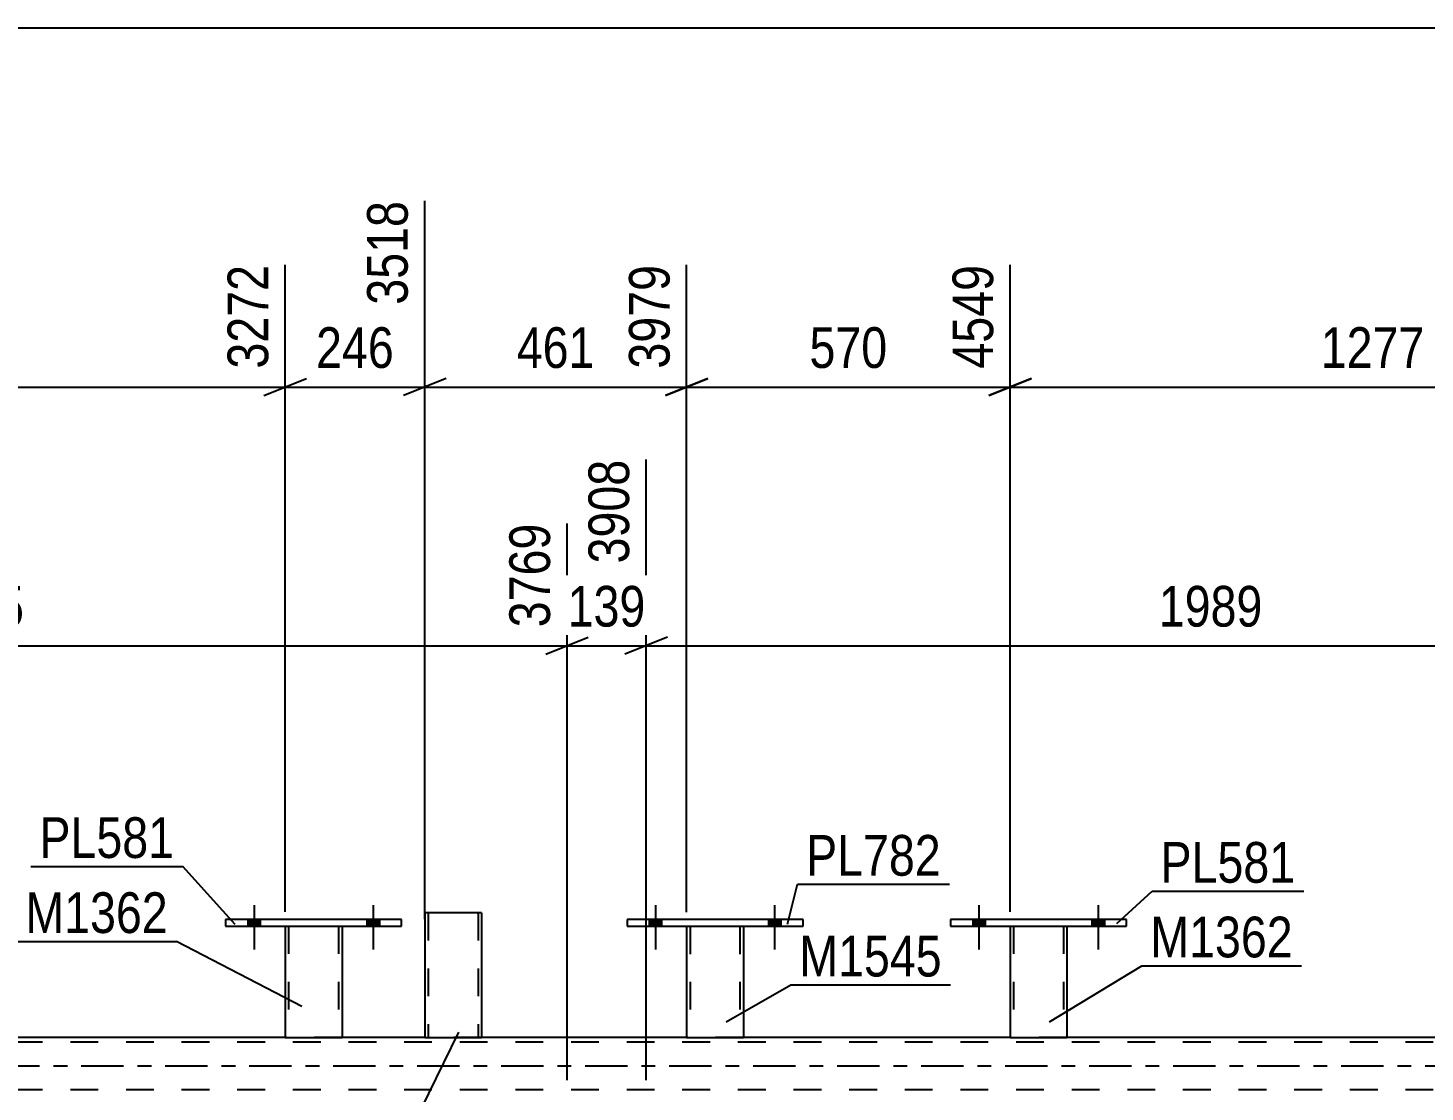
# Model space of a CAD drawing. Header units: millimetres. Extents: x 0 to 841, y 0 to 594.
# Drawn here: x 158.9 to 257.4, y 436.6 to 511.6 of the extents above; entities that cross this region are included whole.
import ezdxf

# ---------------------------------------------------------------- set-up
doc = ezdxf.new("R2010")
doc.units = ezdxf.units.MM
doc.linetypes.add('DXK_LINE_DOT2', pattern=[3.9198, 1.9599, -1.9599])
doc.linetypes.add('DXK_LINE_DOT3', pattern=[5.9187, 2.979, -0.9799, 0.9799, -0.9799])
doc.styles.add('Arial Narrow', font='ARIALN.TTF', dxfattribs={"height": 0.2})

# ---------------------------------------------------------------- blocks, each defined once
blk = doc.blocks.new('Bolt-318888172-3663 - 3660')
at = {"linetype": 'Continuous'}
for points in [[(225.504, 448.301), (226.384, 448.301), (226.384, 448.781), (225.504, 448.781)], [(233.904, 448.301), (234.784, 448.301), (234.784, 448.781), (233.904, 448.781)]]:
    blk.add_hatch(color=1, dxfattribs=at).paths.add_polyline_path(points)
at = {"color": 1, "linetype": 'Continuous'}
for p, q in [((225.944, 449.781), (225.944, 446.661)), ((234.344, 449.781), (234.344, 446.661)), ((225.504, 448.781), (225.504, 448.301)), ((226.384, 448.781), (226.384, 448.301)), ((233.904, 448.781), (233.904, 448.301)), ((234.784, 448.781), (234.784, 448.301))]:
    blk.add_line(p, q, dxfattribs=at)
blk = doc.blocks.new('Bolt-318888172-3664 - 3660')
at = {"linetype": 'Continuous'}
for points in [[(174.423, 448.301), (175.303, 448.301), (175.303, 448.781), (174.423, 448.781)], [(182.823, 448.301), (183.703, 448.301), (183.703, 448.781), (182.823, 448.781)]]:
    blk.add_hatch(color=1, dxfattribs=at).paths.add_polyline_path(points)
at = {"color": 1, "linetype": 'Continuous'}
for p, q in [((174.863, 449.781), (174.863, 446.661)), ((183.263, 449.781), (183.263, 446.661)), ((174.423, 448.781), (174.423, 448.301)), ((175.303, 448.781), (175.303, 448.301)), ((182.823, 448.781), (182.823, 448.301)), ((183.703, 448.781), (183.703, 448.301))]:
    blk.add_line(p, q, dxfattribs=at)
blk = doc.blocks.new('Bolt-318888172-3665 - 3660')
at = {"linetype": 'Continuous'}
for points in [[(174.423, 448.301), (175.303, 448.301), (175.303, 448.781), (174.423, 448.781)], [(182.823, 448.301), (183.703, 448.301), (183.703, 448.781), (182.823, 448.781)]]:
    blk.add_hatch(color=1, dxfattribs=at).paths.add_polyline_path(points)
at = {"color": 1, "linetype": 'Continuous'}
for p, q in [((174.863, 449.781), (174.863, 446.661)), ((183.263, 449.781), (183.263, 446.661)), ((174.423, 448.781), (174.423, 448.301)), ((175.303, 448.781), (175.303, 448.301)), ((182.823, 448.781), (182.823, 448.301)), ((183.703, 448.781), (183.703, 448.301))]:
    blk.add_line(p, q, dxfattribs=at)
blk = doc.blocks.new('Bolt-318888172-3674 - 3660')
at = {"linetype": 'Continuous'}
for points in [[(225.504, 448.301), (226.384, 448.301), (226.384, 448.781), (225.504, 448.781)], [(233.904, 448.301), (234.784, 448.301), (234.784, 448.781), (233.904, 448.781)]]:
    blk.add_hatch(color=1, dxfattribs=at).paths.add_polyline_path(points)
at = {"color": 1, "linetype": 'Continuous'}
for p, q in [((225.944, 449.781), (225.944, 446.661)), ((234.344, 449.781), (234.344, 446.661)), ((225.504, 448.781), (225.504, 448.301)), ((226.384, 448.781), (226.384, 448.301)), ((233.904, 448.781), (233.904, 448.301)), ((234.784, 448.781), (234.784, 448.301))]:
    blk.add_line(p, q, dxfattribs=at)
blk = doc.blocks.new('Part-318888172-3764 - 3660')
at = {"color": 7, "linetype": 'DXK_LINE_DOT2'}
for p, q in [((228.144, 448.304), (232.144, 448.304)), ((228.144, 448.301), (228.144, 448.304)), ((228.144, 448.304), (228.144, 448.301)), ((228.384, 448.304), (228.384, 440.461)), ((231.904, 448.304), (231.904, 440.461)), ((232.144, 448.304), (232.144, 448.301)), ((232.144, 448.301), (232.144, 448.304)), ((231.847, 440.461), (231.885, 440.461)), ((231.847, 440.461), (231.885, 440.461)), ((231.885, 440.461), (231.904, 440.461)), ((231.885, 440.461), (231.904, 440.461))]:
    blk.add_line(p, q, dxfattribs=at)
at = {"color": 2, "linetype": 'Continuous'}
for p, q in [((228.144, 448.301), (228.144, 440.461)), ((232.144, 448.301), (232.144, 440.461)), ((228.144, 440.461), (232.144, 440.461))]:
    blk.add_line(p, q, dxfattribs=at)
blk = doc.blocks.new('Part-318888172-3769 - 3660')
at = {"color": 2, "linetype": 'Continuous'}
for p, q in [((223.944, 448.781), (223.944, 448.301)), ((236.344, 448.781), (223.944, 448.781)), ((223.944, 448.301), (236.344, 448.301)), ((236.344, 448.301), (236.344, 448.781))]:
    blk.add_line(p, q, dxfattribs=at)
blk = doc.blocks.new('Part-318888172-3774 - 3660')
at = {"color": 7, "linetype": 'DXK_LINE_DOT2'}
for p, q in [((177.063, 448.304), (181.063, 448.304)), ((177.063, 448.301), (177.063, 448.304)), ((177.063, 448.304), (177.063, 448.301)), ((177.303, 448.304), (177.303, 440.461)), ((180.823, 448.304), (180.823, 440.461)), ((181.063, 448.304), (181.063, 448.301)), ((181.063, 448.301), (181.063, 448.304)), ((180.767, 440.461), (180.805, 440.461)), ((180.767, 440.461), (180.805, 440.461)), ((180.805, 440.461), (180.823, 440.461)), ((180.805, 440.461), (180.823, 440.461))]:
    blk.add_line(p, q, dxfattribs=at)
at = {"color": 2, "linetype": 'Continuous'}
for p, q in [((177.063, 448.301), (177.063, 440.461)), ((181.063, 448.301), (181.063, 440.461)), ((177.063, 440.461), (181.063, 440.461))]:
    blk.add_line(p, q, dxfattribs=at)
blk = doc.blocks.new('Part-318888172-3779 - 3660')
at = {"color": 2, "linetype": 'Continuous'}
for p, q in [((172.863, 448.781), (172.863, 448.301)), ((185.263, 448.781), (172.863, 448.781)), ((172.863, 448.301), (185.263, 448.301)), ((185.263, 448.301), (185.263, 448.781))]:
    blk.add_line(p, q, dxfattribs=at)
blk = doc.blocks.new('Part-318888172-4198 - 3660')
at = {"color": 2, "linetype": 'Continuous'}
for p, q in [((186.893, 449.245), (186.893, 440.461)), ((190.893, 449.245), (186.893, 449.245)), ((190.893, 449.245), (190.893, 440.461)), ((186.893, 440.461), (190.893, 440.461))]:
    blk.add_line(p, q, dxfattribs=at)
at = {"color": 7, "linetype": 'DXK_LINE_DOT2'}
for p, q in [((187.133, 449.245), (187.133, 440.461)), ((190.583, 449.245), (190.597, 449.245)), ((190.597, 449.245), (190.635, 449.245)), ((190.635, 449.245), (190.653, 449.245)), ((190.653, 449.245), (190.653, 440.461)), ((190.635, 440.461), (190.597, 440.461)), ((190.635, 440.461), (190.597, 440.461)), ((190.653, 440.461), (190.635, 440.461)), ((190.635, 440.461), (190.653, 440.461))]:
    blk.add_line(p, q, dxfattribs=at)
blk = doc.blocks.new('Bolt-318888172-4192 - 3660')
at = {"linetype": 'Continuous'}
for points in [[(202.706, 448.3), (203.586, 448.3), (203.586, 448.78), (202.706, 448.78)], [(211.106, 448.3), (211.986, 448.3), (211.986, 448.78), (211.106, 448.78)]]:
    blk.add_hatch(color=1, dxfattribs=at).paths.add_polyline_path(points)
at = {"color": 1, "linetype": 'Continuous'}
for p, q in [((203.146, 449.78), (203.146, 446.66)), ((211.546, 449.78), (211.546, 446.66)), ((202.706, 448.78), (202.706, 448.3)), ((203.586, 448.78), (203.586, 448.3)), ((211.106, 448.78), (211.106, 448.3)), ((211.986, 448.78), (211.986, 448.3))]:
    blk.add_line(p, q, dxfattribs=at)
blk = doc.blocks.new('Bolt-318888172-4193 - 3660')
at = {"linetype": 'Continuous'}
for points in [[(202.706, 448.3), (203.586, 448.3), (203.586, 448.78), (202.706, 448.78)], [(211.106, 448.3), (211.986, 448.3), (211.986, 448.78), (211.106, 448.78)]]:
    blk.add_hatch(color=1, dxfattribs=at).paths.add_polyline_path(points)
at = {"color": 1, "linetype": 'Continuous'}
for p, q in [((203.146, 449.78), (203.146, 446.66)), ((211.546, 449.78), (211.546, 446.66)), ((202.706, 448.78), (202.706, 448.3)), ((203.586, 448.78), (203.586, 448.3)), ((211.106, 448.78), (211.106, 448.3)), ((211.986, 448.78), (211.986, 448.3))]:
    blk.add_line(p, q, dxfattribs=at)
blk = doc.blocks.new('Part-318888172-4055 - 3660')
at = {"color": 7, "linetype": 'DXK_LINE_DOT2'}
for p, q in [((767.534, 440.141), (103.502, 440.141)), ((181.063, 440.461), (177.063, 440.461)), ((190.893, 440.461), (186.893, 440.461)), ((209.346, 440.461), (205.346, 440.461)), ((232.144, 440.461), (228.144, 440.461)), ((767.534, 436.781), (103.502, 436.781))]:
    blk.add_line(p, q, dxfattribs=at)
at = {"color": 2, "linetype": 'Continuous'}
for p, q in [((177.063, 440.461), (129.982, 440.461)), ((186.893, 440.461), (181.063, 440.461)), ((205.346, 440.461), (190.893, 440.461)), ((228.144, 440.461), (209.346, 440.461)), ((279.224, 440.461), (232.144, 440.461))]:
    blk.add_line(p, q, dxfattribs=at)
at = {"color": 7, "linetype": 'DXK_LINE_DOT3'}
blk.add_line((103.502, 438.461), (767.534, 438.461), dxfattribs=at)
blk = doc.blocks.new('Part-318888172-4186 - 3660')
at = {"color": 7, "linetype": 'DXK_LINE_DOT2'}
for p, q in [((205.346, 448.303), (209.346, 448.303)), ((205.346, 448.3), (205.346, 448.303)), ((205.346, 448.303), (205.346, 448.3)), ((205.586, 448.303), (205.586, 440.46)), ((209.106, 448.303), (209.106, 440.46)), ((209.346, 448.303), (209.346, 448.3)), ((209.346, 448.3), (209.346, 448.303)), ((209.05, 440.46), (209.088, 440.46)), ((209.05, 440.46), (209.088, 440.46)), ((209.088, 440.46), (209.106, 440.46)), ((209.088, 440.46), (209.106, 440.46))]:
    blk.add_line(p, q, dxfattribs=at)
at = {"color": 2, "linetype": 'Continuous'}
for p, q in [((205.346, 448.3), (205.346, 440.46)), ((209.346, 448.3), (209.346, 440.46)), ((205.346, 440.46), (209.346, 440.46))]:
    blk.add_line(p, q, dxfattribs=at)
blk = doc.blocks.new('Part-318888172-4191 - 3660')
at = {"color": 2, "linetype": 'Continuous'}
for p, q in [((201.146, 448.78), (201.146, 448.3)), ((213.546, 448.78), (201.146, 448.78)), ((201.146, 448.3), (213.546, 448.3)), ((213.546, 448.3), (213.546, 448.78))]:
    blk.add_line(p, q, dxfattribs=at)
blk = doc.blocks.new('StraightDimension-318888172-6402 - 5496')
at = {"color": 7, "linetype": 'Continuous'}
blk.add_line((60.942, 511.567), (768.174, 511.567), dxfattribs=at)
blk = doc.blocks.new('StraightDimension-318888172-15688 - 3660')
at = {"color": 7, "linetype": 'Continuous'}
for p, q in [((186.893, 448.802), (186.893, 499.387)), ((177.063, 449.304), (177.063, 494.887)), ((175.563, 485.674), (178.563, 486.874)), ((188.393, 486.874), (185.393, 485.674)), ((177.063, 486.274), (186.893, 486.274))]:
    blk.add_line(p, q, dxfattribs=at)
at = {"color": 0}
blk.add_wipeout([(185.32, 487.024), (185.32, 491.224), (178.636, 491.224), (178.636, 487.024)], dxfattribs=at)
at = {"color": 3, "style": 'Arial Narrow'}
blk.add_text('246', height=2.8633, dxfattribs=at).set_placement((179.236, 487.624))
at = {"color": 0, "linetype": 'Continuous'}
blk.add_wipeout([(186.293, 499.987), (182.093, 499.987), (182.093, 491.474), (186.293, 491.474)], dxfattribs=at)
at = {"color": 3, "linetype": 'Continuous', "style": 'Arial Narrow'}
blk.add_text('3518', height=2.8633, rotation=90.00021, dxfattribs=at).set_placement((185.693, 492.074))
blk = doc.blocks.new('StraightDimension-318888172-4833 - 3660')
at = {"color": 7, "linetype": 'Continuous'}
for p, q in [((113.102, 437.461), (113.102, 476.667)), ((196.918, 437.461), (196.918, 476.667)), ((114.602, 468.655), (111.602, 467.455)), ((195.418, 467.455), (198.418, 468.655)), ((113.102, 468.055), (196.918, 468.055))]:
    blk.add_line(p, q, dxfattribs=at)
at = {"color": 0}
blk.add_wipeout([(159.266, 468.805), (159.266, 473.005), (150.754, 473.005), (150.754, 468.805)], dxfattribs=at)
at = {"color": 3, "style": 'Arial Narrow'}
blk.add_text('2095', height=2.8633, dxfattribs=at).set_placement((151.354, 469.405))
at = {"color": 0, "linetype": 'Continuous'}
blk.add_wipeout([(196.318, 477.267), (192.118, 477.267), (192.118, 468.755), (196.318, 468.755)], dxfattribs=at)
at = {"color": 3, "linetype": 'Continuous', "style": 'Arial Narrow'}
blk.add_text('3769', height=2.8633, rotation=90.00021, dxfattribs=at).set_placement((195.718, 469.355))
blk = doc.blocks.new('StraightDimension-318888172-15689 - 3660')
at = {"color": 7, "linetype": 'Continuous'}
for p, q in [((125.982, 449.304), (125.982, 494.887)), ((177.063, 449.304), (177.063, 494.887)), ((127.482, 486.874), (124.482, 485.674)), ((175.563, 485.674), (178.563, 486.874)), ((125.982, 486.274), (177.063, 486.274))]:
    blk.add_line(p, q, dxfattribs=at)
at = {"color": 0}
blk.add_wipeout([(155.779, 487.024), (155.779, 491.224), (147.266, 491.224), (147.266, 487.024)], dxfattribs=at)
at = {"color": 3, "style": 'Arial Narrow'}
blk.add_text('1277', height=2.8633, dxfattribs=at).set_placement((147.866, 487.624))
at = {"color": 0, "linetype": 'Continuous'}
blk.add_wipeout([(176.463, 495.487), (172.263, 495.487), (172.263, 486.974), (176.463, 486.974)], dxfattribs=at)
at = {"color": 3, "linetype": 'Continuous', "style": 'Arial Narrow'}
blk.add_text('3272', height=2.8633, rotation=90.00021, dxfattribs=at).set_placement((175.863, 487.574))
blk = doc.blocks.new('StraightDimension-318888172-15687 - 3660')
at = {"color": 7, "linetype": 'Continuous'}
for p, q in [((186.893, 448.802), (186.893, 499.387)), ((205.346, 449.3), (205.346, 494.887)), ((188.393, 486.874), (185.393, 485.674)), ((203.846, 485.674), (206.846, 486.874)), ((186.893, 486.274), (205.346, 486.274))]:
    blk.add_line(p, q, dxfattribs=at)
at = {"color": 0}
blk.add_wipeout([(199.462, 487.024), (199.462, 491.224), (192.777, 491.224), (192.777, 487.024)], dxfattribs=at)
at = {"color": 3, "style": 'Arial Narrow'}
blk.add_text('461', height=2.8633, dxfattribs=at).set_placement((193.377, 487.624))
at = {"color": 0, "linetype": 'Continuous'}
blk.add_wipeout([(204.746, 495.487), (200.546, 495.487), (200.546, 486.974), (204.746, 486.974)], dxfattribs=at)
at = {"color": 3, "linetype": 'Continuous', "style": 'Arial Narrow'}
blk.add_text('3979', height=2.8633, rotation=90.00021, dxfattribs=at).set_placement((204.146, 487.574))
blk = doc.blocks.new('StraightDimension-318888172-4593 - 3660')
at = {"color": 7, "linetype": 'Continuous'}
for p, q in [((202.493, 437.461), (202.493, 481.167)), ((282.052, 437.461), (282.052, 476.667)), ((203.993, 468.655), (200.993, 467.455)), ((280.552, 467.455), (283.552, 468.655)), ((202.493, 468.055), (282.052, 468.055))]:
    blk.add_line(p, q, dxfattribs=at)
at = {"color": 0}
blk.add_wipeout([(246.529, 468.805), (246.529, 473.005), (238.016, 473.005), (238.016, 468.805)], dxfattribs=at)
at = {"color": 3, "style": 'Arial Narrow'}
blk.add_text('1989', height=2.8633, dxfattribs=at).set_placement((238.616, 469.405))
at = {"color": 0, "linetype": 'Continuous'}
blk.add_wipeout([(281.452, 477.267), (277.252, 477.267), (277.252, 468.755), (281.452, 468.755)], dxfattribs=at)
at = {"color": 3, "linetype": 'Continuous', "style": 'Arial Narrow'}
blk.add_text('5897', height=2.8633, rotation=90.00021, dxfattribs=at).set_placement((280.852, 469.355))
blk = doc.blocks.new('StraightDimension-318888172-15685 - 3660')
at = {"color": 7, "linetype": 'Continuous'}
for p, q in [((228.144, 449.304), (228.144, 494.887)), ((279.224, 449.304), (279.224, 494.887)), ((229.644, 486.874), (226.644, 485.674)), ((277.724, 485.674), (280.724, 486.874)), ((228.144, 486.274), (279.224, 486.274))]:
    blk.add_line(p, q, dxfattribs=at)
at = {"color": 0}
blk.add_wipeout([(257.94, 487.024), (257.94, 491.224), (249.428, 491.224), (249.428, 487.024)], dxfattribs=at)
at = {"color": 3, "style": 'Arial Narrow'}
blk.add_text('1277', height=2.8633, dxfattribs=at).set_placement((250.028, 487.624))
at = {"color": 0, "linetype": 'Continuous'}
blk.add_wipeout([(278.624, 495.487), (274.424, 495.487), (274.424, 486.974), (278.624, 486.974)], dxfattribs=at)
at = {"color": 3, "linetype": 'Continuous', "style": 'Arial Narrow'}
blk.add_text('5826', height=2.8633, rotation=90.00021, dxfattribs=at).set_placement((278.024, 487.574))
blk = doc.blocks.new('StraightDimension-318888172-4574 - 3660')
at = {"color": 7, "linetype": 'Continuous'}
for p, q in [((202.493, 437.461), (202.493, 481.167)), ((196.918, 437.461), (196.918, 476.667)), ((195.418, 467.455), (198.418, 468.655)), ((203.993, 468.655), (200.993, 467.455)), ((196.918, 468.055), (202.493, 468.055))]:
    blk.add_line(p, q, dxfattribs=at)
at = {"color": 0}
blk.add_wipeout([(203.047, 468.805), (203.047, 473.005), (196.363, 473.005), (196.363, 468.805)], dxfattribs=at)
at = {"color": 3, "style": 'Arial Narrow'}
blk.add_text('139', height=2.8633, dxfattribs=at).set_placement((196.963, 469.405))
at = {"color": 0, "linetype": 'Continuous'}
blk.add_wipeout([(201.892, 481.767), (197.692, 481.767), (197.693, 473.255), (201.893, 473.255)], dxfattribs=at)
at = {"color": 3, "linetype": 'Continuous', "style": 'Arial Narrow'}
blk.add_text('3908', height=2.8633, rotation=90.00021, dxfattribs=at).set_placement((201.293, 473.855))
blk = doc.blocks.new('StraightDimension-318888172-15686 - 3660')
at = {"color": 7, "linetype": 'Continuous'}
for p, q in [((205.346, 449.3), (205.346, 494.887)), ((228.144, 449.304), (228.144, 494.887)), ((206.846, 486.874), (203.846, 485.674)), ((226.644, 485.674), (229.644, 486.874)), ((205.346, 486.274), (228.144, 486.274))]:
    blk.add_line(p, q, dxfattribs=at)
at = {"color": 0}
blk.add_wipeout([(220.087, 487.024), (220.087, 491.224), (213.403, 491.224), (213.403, 487.024)], dxfattribs=at)
at = {"color": 3, "style": 'Arial Narrow'}
blk.add_text('570', height=2.8633, dxfattribs=at).set_placement((214.003, 487.624))
at = {"color": 0, "linetype": 'Continuous'}
blk.add_wipeout([(227.544, 495.487), (223.344, 495.487), (223.344, 486.974), (227.544, 486.974)], dxfattribs=at)
at = {"color": 3, "linetype": 'Continuous', "style": 'Arial Narrow'}
blk.add_text('4549', height=2.8633, rotation=90.00021, dxfattribs=at).set_placement((226.944, 487.574))
blk = doc.blocks.new('Mark-318888172-3765 - 3660')
at = {"color": 30, "linetype": 'Continuous'}
for p, q in [((235.663, 448.488), (238.138, 450.765)), ((238.138, 450.765), (248.842, 450.765))]:
    blk.add_line(p, q, dxfattribs=at)
at = {"color": 0}
blk.add_wipeout([(248.242, 451.365), (248.242, 454.365), (238.738, 454.365), (238.738, 451.365)], dxfattribs=at)
blk.add_wipeout([(248.242, 451.365), (248.242, 454.365), (238.738, 454.365), (238.738, 451.365)], dxfattribs=at)
at = {"color": 3, "style": 'Arial Narrow'}
blk.add_text('PL581', height=2.8633, dxfattribs=at).set_placement((238.738, 451.365))
blk = doc.blocks.new('Mark-318888172-3760 - 3660')
at = {"color": 30, "linetype": 'Continuous'}
for p, q in [((230.918, 441.564), (237.42, 445.509)), ((237.42, 445.509), (248.672, 445.509))]:
    blk.add_line(p, q, dxfattribs=at)
at = {"color": 0}
blk.add_wipeout([(248.072, 446.109), (248.072, 449.109), (238.02, 449.109), (238.02, 446.109)], dxfattribs=at)
blk.add_wipeout([(248.072, 446.109), (248.072, 449.109), (238.02, 449.109), (238.02, 446.109)], dxfattribs=at)
at = {"color": 3, "style": 'Arial Narrow'}
blk.add_text('M1362', height=2.8633, dxfattribs=at).set_placement((238.02, 446.109))
blk = doc.blocks.new('Mark-318888172-3770 - 3660')
at = {"color": 30, "linetype": 'Continuous'}
for p in [(158.152, 447.224), (178.233, 442.656)]:
    blk.add_line(p, (169.404, 447.224), dxfattribs=at)
at = {"color": 0}
blk.add_wipeout([(168.804, 447.824), (168.804, 450.824), (158.752, 450.824), (158.752, 447.824)], dxfattribs=at)
blk.add_wipeout([(168.804, 447.824), (168.804, 450.824), (158.752, 450.824), (158.752, 447.824)], dxfattribs=at)
at = {"color": 3, "style": 'Arial Narrow'}
blk.add_text('M1362', height=2.8633, dxfattribs=at).set_placement((158.752, 447.824))
blk = doc.blocks.new('Mark-318888172-3775 - 3660')
at = {"color": 30, "linetype": 'Continuous'}
for p in [(159.144, 452.508), (173.544, 448.425)]:
    blk.add_line(p, (169.848, 452.508), dxfattribs=at)
at = {"color": 0}
blk.add_wipeout([(169.248, 453.108), (169.248, 456.108), (159.744, 456.108), (159.744, 453.108)], dxfattribs=at)
blk.add_wipeout([(169.248, 453.108), (169.248, 456.108), (159.744, 456.108), (159.744, 453.108)], dxfattribs=at)
at = {"color": 3, "style": 'Arial Narrow'}
blk.add_text('PL581', height=2.8633, dxfattribs=at).set_placement((159.744, 453.108))
blk = doc.blocks.new('Mark-318888172-4194 - 3660')
at = {"color": 30, "linetype": 'Continuous'}
for p in [(189.28, 440.843), (172.942, 430.484)]:
    blk.add_line(p, (184.194, 430.484), dxfattribs=at)
at = {"color": 0}
blk.add_wipeout([(183.594, 431.084), (183.594, 434.084), (173.542, 434.084), (173.542, 431.084)], dxfattribs=at)
blk.add_wipeout([(183.594, 431.084), (183.594, 434.084), (173.542, 434.084), (173.542, 431.084)], dxfattribs=at)
at = {"color": 3, "style": 'Arial Narrow'}
blk.add_text('M1535', height=2.8633, dxfattribs=at).set_placement((173.542, 431.084))
blk = doc.blocks.new('Mark-318888172-4182 - 3660')
at = {"color": 30, "linetype": 'Continuous'}
for p, q in [((208.12, 441.563), (212.684, 444.161)), ((212.684, 444.161), (223.936, 444.161))]:
    blk.add_line(p, q, dxfattribs=at)
at = {"color": 0}
blk.add_wipeout([(223.336, 444.761), (223.336, 447.761), (213.284, 447.761), (213.284, 444.761)], dxfattribs=at)
blk.add_wipeout([(223.336, 444.761), (223.336, 447.761), (213.284, 447.761), (213.284, 444.761)], dxfattribs=at)
at = {"color": 3, "style": 'Arial Narrow'}
blk.add_text('M1545', height=2.8633, dxfattribs=at).set_placement((213.284, 444.761))
blk = doc.blocks.new('Mark-318888172-4187 - 3660')
at = {"color": 30, "linetype": 'Continuous'}
for p, q in [((212.464, 448.455), (213.164, 451.26)), ((213.164, 451.26), (223.868, 451.26))]:
    blk.add_line(p, q, dxfattribs=at)
at = {"color": 0}
blk.add_wipeout([(223.268, 451.86), (223.268, 454.86), (213.764, 454.86), (213.764, 451.86)], dxfattribs=at)
blk.add_wipeout([(223.268, 451.86), (223.268, 454.86), (213.764, 454.86), (213.764, 451.86)], dxfattribs=at)
at = {"color": 3, "style": 'Arial Narrow'}
blk.add_text('PL782', height=2.8633, dxfattribs=at).set_placement((213.764, 451.86))

msp = doc.modelspace()

# ---------------------------------------------------------------- block references
for name in ['StraightDimension-318888172-6402 - 5496', 'Bolt-318888172-3664 - 3660', 'Bolt-318888172-3665 - 3660', 'Part-318888172-4198 - 3660', 'Bolt-318888172-4192 - 3660', 'Bolt-318888172-4193 - 3660', 'Bolt-318888172-3663 - 3660', 'Bolt-318888172-3674 - 3660', 'Part-318888172-3779 - 3660', 'Part-318888172-3774 - 3660', 'Part-318888172-4191 - 3660', 'Part-318888172-4186 - 3660', 'Part-318888172-3769 - 3660', 'Part-318888172-3764 - 3660', 'Part-318888172-4055 - 3660']:
    msp.add_blockref(name, (0, 0))

# ---------------------------------------------------------------- next in the draw order: block references
msp.add_blockref('StraightDimension-318888172-15688 - 3660', (0, 0))

# ---------------------------------------------------------------- next in the draw order: block references
msp.add_blockref('StraightDimension-318888172-4833 - 3660', (0, 0))

# ---------------------------------------------------------------- next in the draw order: block references
for name in ['StraightDimension-318888172-15687 - 3660', 'StraightDimension-318888172-15689 - 3660', 'Mark-318888172-4194 - 3660']:
    msp.add_blockref(name, (0, 0))

# ---------------------------------------------------------------- next in the draw order: block references
for name in ['StraightDimension-318888172-4593 - 3660', 'Mark-318888172-3770 - 3660']:
    msp.add_blockref(name, (0, 0))

# ---------------------------------------------------------------- next in the draw order: block references
for name in ['StraightDimension-318888172-15685 - 3660', 'StraightDimension-318888172-4574 - 3660', 'Mark-318888172-3775 - 3660', 'Mark-318888172-4182 - 3660']:
    msp.add_blockref(name, (0, 0))

# ---------------------------------------------------------------- next in the draw order: block references
for name in ['StraightDimension-318888172-15686 - 3660', 'Mark-318888172-3765 - 3660']:
    msp.add_blockref(name, (0, 0))

# ---------------------------------------------------------------- next in the draw order: block references
for name in ['Mark-318888172-4187 - 3660', 'Mark-318888172-3760 - 3660']:
    msp.add_blockref(name, (0, 0))

doc.saveas('drawing.dxf')
